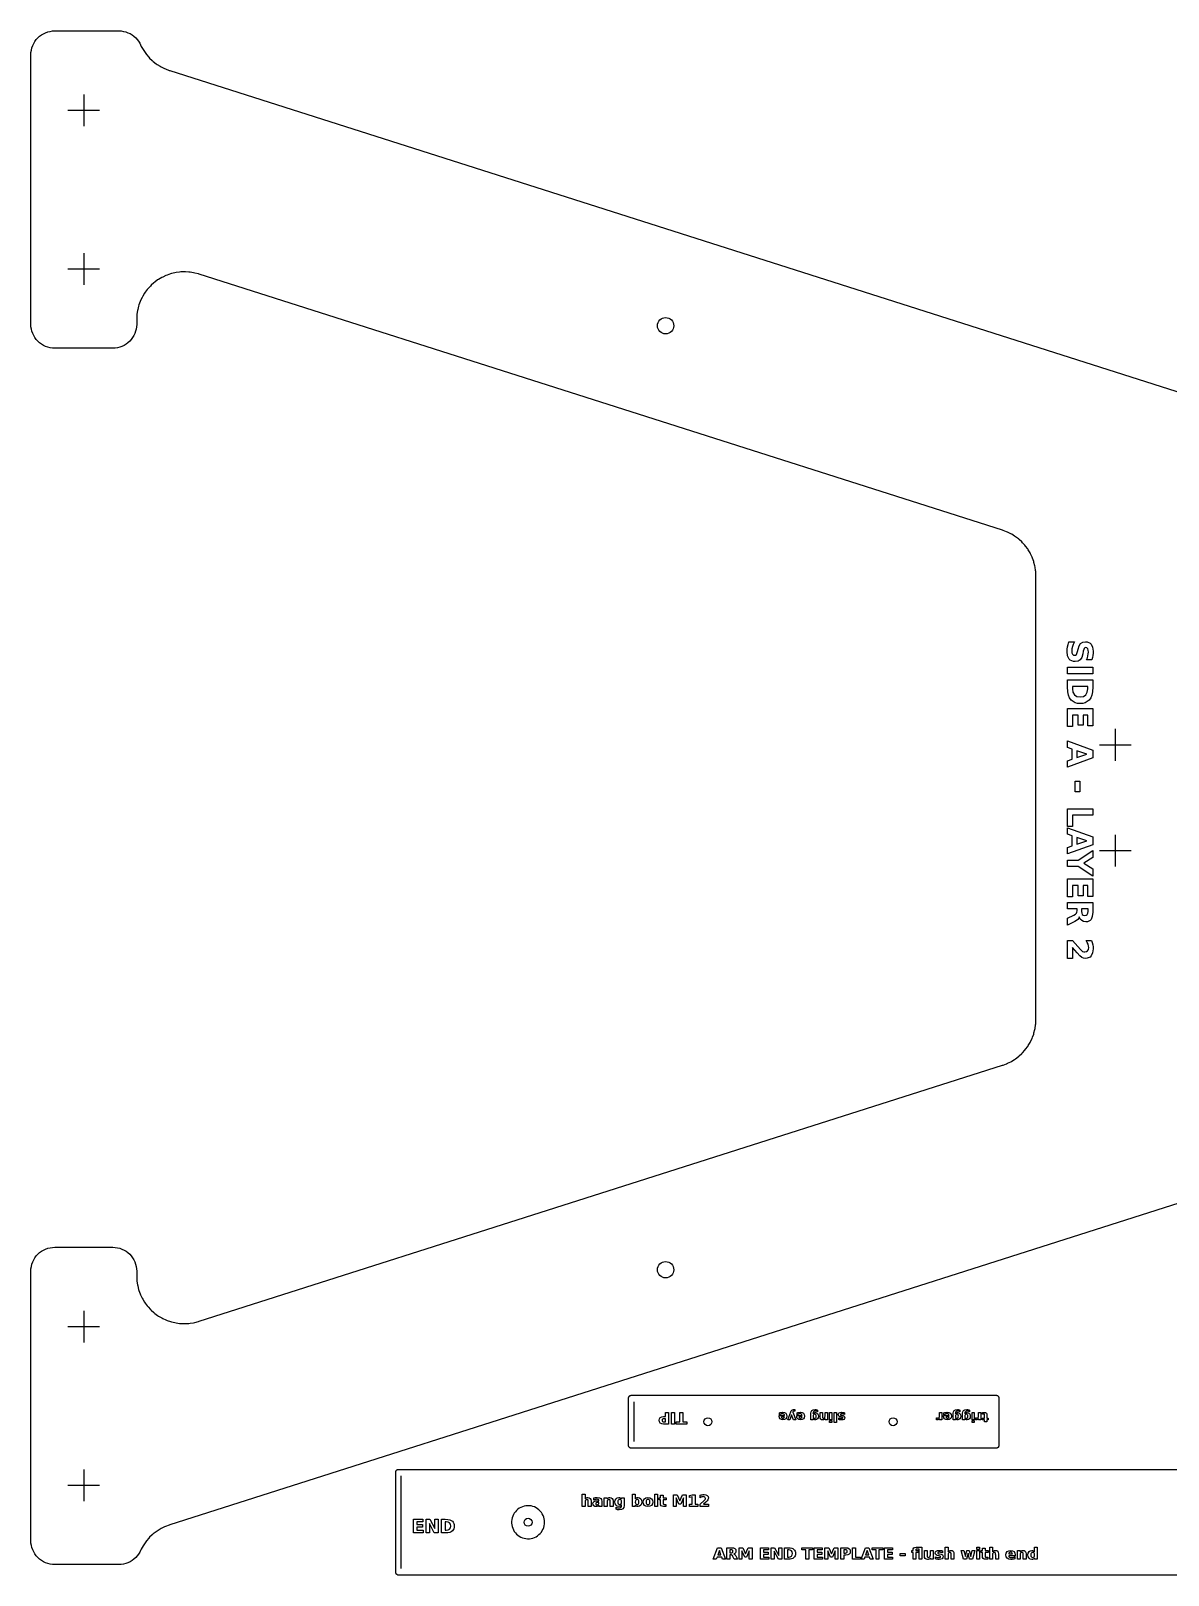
# Model space of a CAD drawing. Header units: millimetres. Extents: x 20 to 880, y 6 to 590.
# Drawn here: x 20 to 450, y 6 to 590 of the extents above; entities that cross this region are included whole.
import ezdxf

# ---------------------------------------------------------------- set-up
doc = ezdxf.new("R2010")
doc.units = ezdxf.units.MM
doc.layers.add('CUT', color=1, linetype='Continuous')
doc.layers.add('ENGRAVE', color=5, linetype='Continuous')

msp = doc.modelspace()

# ---------------------------------------------------------------- linework, layer by layer
at = {"layer": 'CUT'}
for points in [[(460, 148.52), (72.49, 25), (72.28, 24.92), (70.89, 24.4), (70.47, 24.22), (69.25, 23.61), (68.85, 23.39), (67.69, 22.66), (67.32, 22.4), (66.24, 21.56), (65.9, 21.26), (64.91, 20.31), (64.6, 19.98), (63.71, 18.94), (63.44, 18.58), (62.66, 17.45), (62.42, 17.06), (61.76, 15.86), (61.47, 15.25), (61.46, 15.25), (61.2, 14.7), (60.74, 13.95), (60.22, 13.25), (59.62, 12.6), (58.97, 12.02), (58.26, 11.5), (57.51, 11.05), (56.71, 10.68), (55.89, 10.38), (55.04, 10.17), (54.17, 10.04), (53.29, 10), (29, 10), (28.12, 10.04), (27.24, 10.17), (26.39, 10.39), (25.56, 10.69), (24.76, 11.06), (24, 11.52), (23.29, 12.04), (22.64, 12.64), (22.04, 13.29), (21.52, 14), (21.06, 14.76), (20.69, 15.56), (20.39, 16.39), (20.17, 17.24), (20.04, 18.12), (20, 19), (20, 121), (20.04, 121.88), (20.17, 122.76), (20.39, 123.61), (20.69, 124.44), (21.06, 125.24), (21.52, 126), (22.04, 126.71), (22.64, 127.36), (23.29, 127.96), (24, 128.48), (24.76, 128.94), (25.56, 129.31), (26.39, 129.61), (27.24, 129.83), (28.12, 129.96), (29, 130), (51, 130), (51.88, 129.96), (52.76, 129.83), (53.61, 129.61), (54.44, 129.31), (55.24, 128.94), (56, 128.48), (56.71, 127.96), (57.36, 127.36), (57.96, 126.71), (58.48, 126), (58.94, 125.24), (59.32, 124.44), (59.61, 123.61), (59.83, 122.76), (59.96, 121.88), (60, 121), (60, 119.23), (60.01, 119), (60.08, 117.56), (60.12, 117.12), (60.32, 115.8), (60.41, 115.36), (60.73, 114.07), (60.86, 113.64), (61.32, 112.39), (61.49, 111.98), (62.06, 110.77), (62.27, 110.38), (62.96, 109.24), (63.21, 108.87), (64.01, 107.8), (64.3, 107.46), (65.2, 106.48), (65.51, 106.16), (66.51, 105.27), (66.85, 104.99), (67.93, 104.21), (68.3, 103.96), (69.45, 103.28), (69.85, 103.08), (71.06, 102.52), (71.47, 102.35), (72.73, 101.91), (73.16, 101.79), (74.46, 101.48), (74.89, 101.39), (76.21, 101.21), (76.66, 101.17), (77.99, 101.12), (78.44, 101.13), (79.77, 101.21), (80.21, 101.26), (81.53, 101.47), (81.96, 101.57), (83.36, 101.94), (83.57, 102), (387.36, 198.83), (387.57, 198.9), (388.9, 199.4), (389.3, 199.57), (390.48, 200.15), (390.86, 200.36), (391.98, 201.04), (392.34, 201.29), (393.38, 202.08), (393.72, 202.36), (394.68, 203.25), (394.98, 203.56), (395.86, 204.54), (396.13, 204.88), (396.9, 205.94), (397.14, 206.3), (397.81, 207.43), (398.01, 207.81), (398.57, 209), (398.73, 209.4), (399.17, 210.64), (399.29, 211.06), (399.61, 212.33), (399.69, 212.76), (399.88, 214.05), (399.93, 214.49), (400, 215.91), (400, 216.12), (400, 383.88), (400, 384.09), (399.93, 385.51), (399.88, 385.95), (399.69, 387.24), (399.61, 387.67), (399.29, 388.94), (399.17, 389.36), (398.73, 390.6), (398.57, 391), (398.01, 392.19), (397.81, 392.57), (397.14, 393.7), (396.9, 394.06), (396.13, 395.12), (395.86, 395.46), (394.98, 396.44), (394.68, 396.75), (393.72, 397.64), (393.38, 397.92), (392.34, 398.71), (391.98, 398.96), (390.86, 399.64), (390.48, 399.85), (389.3, 400.43), (388.9, 400.6), (387.57, 401.1), (387.36, 401.17), (83.57, 498), (83.36, 498.06), (81.96, 498.43), (81.53, 498.53), (80.21, 498.74), (79.77, 498.79), (78.44, 498.87), (77.99, 498.88), (76.66, 498.83), (76.21, 498.79), (74.89, 498.61), (74.46, 498.52), (73.16, 498.21), (72.73, 498.09), (71.47, 497.65), (71.06, 497.48), (69.85, 496.92), (69.45, 496.72), (68.3, 496.04), (67.93, 495.79), (66.85, 495.01), (66.51, 494.73), (65.51, 493.84), (65.2, 493.52), (64.3, 492.54), (64.01, 492.2), (63.21, 491.13), (62.96, 490.76), (62.27, 489.62), (62.06, 489.23), (61.49, 488.02), (61.32, 487.61), (60.86, 486.36), (60.73, 485.93), (60.41, 484.64), (60.32, 484.2), (60.12, 482.88), (60.08, 482.44), (60.01, 481), (60, 480.77), (60, 479), (59.96, 478.12), (59.83, 477.24), (59.61, 476.39), (59.32, 475.56), (58.94, 474.76), (58.48, 474), (57.96, 473.29), (57.36, 472.64), (56.71, 472.04), (56, 471.52), (55.24, 471.06), (54.44, 470.69), (53.61, 470.39), (52.76, 470.17), (51.88, 470.04), (51, 470), (29, 470), (28.12, 470.04), (27.24, 470.17), (26.39, 470.39), (25.56, 470.69), (24.76, 471.06), (24, 471.52), (23.29, 472.04), (22.64, 472.64), (22.04, 473.29), (21.52, 474), (21.06, 474.76), (20.69, 475.56), (20.39, 476.39), (20.17, 477.24), (20.04, 478.12), (20, 479), (20, 581), (20.04, 581.88), (20.17, 582.76), (20.39, 583.61), (20.69, 584.44), (21.06, 585.24), (21.52, 586), (22.04, 586.71), (22.64, 587.36), (23.29, 587.96), (24, 588.48), (24.76, 588.94), (25.56, 589.31), (26.39, 589.61), (27.24, 589.83), (28.12, 589.96), (29, 590), (53.29, 590), (54.17, 589.96), (55.04, 589.83), (55.89, 589.62), (56.71, 589.32), (57.51, 588.95), (58.26, 588.5), (58.97, 587.98), (59.62, 587.4), (60.22, 586.75), (60.74, 586.05), (61.2, 585.3), (61.46, 584.75), (61.46, 584.75), (61.47, 584.75), (61.76, 584.14), (62.42, 582.94), (62.66, 582.55), (63.44, 581.42), (63.71, 581.06), (64.6, 580.02), (64.91, 579.69), (65.9, 578.74), (66.24, 578.44), (67.32, 577.6), (67.69, 577.34), (68.85, 576.61), (69.25, 576.39), (70.47, 575.78), (70.89, 575.6), (72.28, 575.08), (72.49, 575), (776, 350.76)], [(627, 6), (159, 6), (159, 6), (158.9, 6), (158.8, 6.02), (158.71, 6.04), (158.62, 6.08), (158.53, 6.12), (158.44, 6.17), (158.37, 6.23), (158.29, 6.29), (158.23, 6.37), (158.17, 6.44), (158.12, 6.53), (158.08, 6.62), (158.04, 6.71), (158.02, 6.8), (158, 6.9), (158, 7), (158, 45), (158, 45.1), (158.02, 45.2), (158.04, 45.29), (158.08, 45.38), (158.12, 45.47), (158.17, 45.56), (158.23, 45.63), (158.29, 45.71), (158.37, 45.77), (158.44, 45.83), (158.53, 45.88), (158.62, 45.92), (158.71, 45.96), (158.8, 45.98), (158.9, 46), (159, 46), (627, 46)]]:
    msp.add_lwpolyline(points, dxfattribs=at)
msp.add_lwpolyline([(385, 74), (385.1, 74), (385.2, 73.98), (385.29, 73.96), (385.38, 73.92), (385.47, 73.88), (385.56, 73.83), (385.63, 73.77), (385.71, 73.71), (385.77, 73.63), (385.83, 73.56), (385.88, 73.47), (385.92, 73.38), (385.96, 73.29), (385.98, 73.2), (386, 73.1), (386, 73), (386, 55), (386, 54.9), (385.98, 54.8), (385.96, 54.71), (385.92, 54.62), (385.88, 54.53), (385.83, 54.44), (385.77, 54.37), (385.71, 54.29), (385.63, 54.23), (385.56, 54.17), (385.47, 54.12), (385.38, 54.08), (385.29, 54.04), (385.2, 54.02), (385.1, 54), (385, 54), (247, 54), (246.9, 54), (246.8, 54.02), (246.71, 54.04), (246.62, 54.08), (246.53, 54.12), (246.44, 54.17), (246.37, 54.23), (246.29, 54.29), (246.23, 54.37), (246.17, 54.44), (246.12, 54.53), (246.08, 54.62), (246.04, 54.71), (246.02, 54.8), (246, 54.9), (246, 55), (246, 73), (246, 73.1), (246.02, 73.2), (246.04, 73.29), (246.08, 73.38), (246.12, 73.47), (246.17, 73.56), (246.23, 73.63), (246.29, 73.71), (246.37, 73.77), (246.44, 73.83), (246.53, 73.88), (246.62, 73.92), (246.71, 73.96), (246.8, 73.98), (246.9, 74), (247, 74), (385, 74)], close=True, dxfattribs=at)
for centre, radius in [((260, 478.5), 3.1), ((260, 121.5), 3.1), ((276, 64), 1.5), ((346, 64), 1.5), ((208, 26), 1.5)]:
    msp.add_circle(centre, radius, dxfattribs=at)
at = {"layer": 'ENGRAVE'}
for points in [[(40, 566), (40, 554)], [(34, 560), (46, 560)], [(40, 506), (40, 494)], [(34, 500), (46, 500)], [(430, 326), (430, 314)], [(424, 320), (436, 320)], [(430, 286), (430, 274)], [(424, 280), (436, 280)], [(40, 106), (40, 94)], [(34, 100), (46, 100)], [(248, 71.5), (248, 56.5)], [(40, 46), (40, 34)], [(160, 8.5), (160, 43.5)], [(34, 40), (46, 40)]]:
    msp.add_lwpolyline(points, dxfattribs=at)
for points in [[(421.18, 352.12), (419.17, 352.12), (419.48, 352.89), (419.7, 353.64), (419.83, 354.37), (419.88, 355.05), (419.82, 355.81), (419.64, 356.34), (419.33, 356.66), (418.89, 356.76), (418.55, 356.69), (418.29, 356.48), (418.1, 356.08), (417.93, 355.45), (417.72, 354.41), (417.32, 353.06), (416.75, 352.17), (415.97, 351.66), (414.91, 351.5), (414.18, 351.56), (413.01, 352.02), (412.58, 352.43), (412.01, 353.6), (411.82, 355.27), (411.86, 356.17), (411.99, 357.08), (412.2, 357.99), (412.5, 358.89), (414.56, 358.89), (414.14, 358), (413.83, 357.14), (413.65, 356.31), (413.59, 355.5), (413.65, 354.8), (413.85, 354.28), (414.18, 353.96), (414.62, 353.85), (415.01, 353.93), (415.3, 354.14), (415.53, 354.57), (415.73, 355.29), (415.94, 356.24), (416.34, 357.47), (416.91, 358.32), (417.7, 358.81), (418.71, 358.98), (419.38, 358.92), (420.47, 358.46), (420.89, 358.06), (421.46, 356.95), (421.65, 355.43), (421.62, 354.64), (421.53, 353.83), (421.38, 352.99), (421.18, 352.12)], [(421.48, 349.35), (421.48, 346.91), (412, 346.91), (412, 349.35), (421.48, 349.35)], [(421.48, 344.52), (421.48, 341.94), (421.4, 340.06), (421.17, 338.72), (420.76, 337.74), (420.13, 336.91), (419.43, 336.33), (418.64, 335.92), (417.75, 335.68), (416.75, 335.6), (415.73, 335.68), (414.83, 335.92), (414.04, 336.33), (413.35, 336.91), (412.72, 337.75), (412.31, 338.74), (412.08, 340.07), (412, 341.94), (412, 344.52), (421.48, 344.52)], [(419.63, 342.07), (413.85, 342.07), (413.85, 341.2), (414.03, 339.88), (414.59, 338.91), (415.5, 338.32), (416.75, 338.12), (417.99, 338.31), (418.89, 338.91), (419.45, 339.87), (419.63, 341.2), (419.63, 342.07)], [(421.48, 333.72), (421.48, 327.13), (419.63, 327.13), (419.63, 331.28), (417.87, 331.28), (417.87, 327.38), (416.02, 327.38), (416.02, 331.28), (413.85, 331.28), (413.85, 326.99), (412, 326.99), (412, 333.72), (421.48, 333.72)], [(413.73, 314.57), (413.73, 318.39), (412, 318.99), (412, 321.45), (421.48, 317.94), (421.48, 315.02), (412, 311.51), (412, 313.97), (413.73, 314.57)], [(415.49, 317.78), (415.49, 315.18), (419.26, 316.48), (415.49, 317.78)], [(416.67, 306.22), (416.67, 302.24), (414.82, 302.24), (414.82, 306.22), (416.67, 306.22)], [(421.48, 295.81), (421.48, 293.37), (413.85, 293.37), (413.85, 289.08), (412, 289.08), (412, 295.81), (421.48, 295.81)], [(413.73, 281.78), (413.73, 285.6), (412, 286.2), (412, 288.66), (421.48, 285.15), (421.48, 282.23), (412, 278.72), (412, 281.18), (413.73, 281.78)], [(415.49, 284.99), (415.49, 282.39), (419.26, 283.69), (415.49, 284.99)], [(421.48, 280.03), (421.48, 277.36), (418.1, 275.2), (421.48, 273.04), (421.48, 270.36), (415.99, 273.97), (412, 273.97), (412, 276.42), (415.99, 276.42), (421.48, 280.03)], [(421.48, 269.3), (421.48, 262.7), (419.63, 262.7), (419.63, 266.85), (417.87, 266.85), (417.87, 262.95), (416.02, 262.95), (416.02, 266.85), (413.85, 266.85), (413.85, 262.56), (412, 262.56), (412, 269.3), (421.48, 269.3)], [(415.59, 257.97), (412, 257.97), (412, 260.42), (421.48, 260.42), (421.48, 256.68), (421.32, 255.06), (420.85, 253.94), (420.49, 253.56), (419.5, 253.12), (418.86, 253.07), (418.01, 253.18), (417.32, 253.52), (416.8, 254.09), (416.43, 254.89), (416.24, 254.41), (415.91, 253.99), (415.41, 253.59), (414.69, 253.19), (412, 251.86), (412, 254.46), (414.35, 255.62), (414.95, 255.97), (415.33, 256.33), (415.52, 256.74), (415.59, 257.28), (415.59, 257.97)], [(417.28, 256.94), (417.35, 256.29), (417.56, 255.84), (417.94, 255.59), (418.5, 255.51), (419.06, 255.59), (419.43, 255.84), (419.64, 256.29), (419.71, 256.94), (419.71, 257.97), (417.28, 257.97), (417.28, 256.94)], [(413.8, 243.33), (413.8, 239.16), (412, 239.16), (412, 246.05), (413.8, 246.05), (416.85, 242.59), (417.27, 242.18), (417.67, 241.9), (418.08, 241.74), (418.5, 241.68), (419.1, 241.79), (419.57, 242.13), (419.88, 242.65), (419.98, 243.32), (419.92, 243.92), (419.74, 244.57), (419.43, 245.27), (419.01, 246.02), (421.09, 246.02), (421.33, 245.2), (421.5, 244.39), (421.61, 243.59), (421.65, 242.81), (421.46, 241.3), (420.9, 240.16), (420.49, 239.75), (419.44, 239.28), (418.81, 239.22), (418.06, 239.32), (417.37, 239.62), (416.58, 240.24), (415.57, 241.3), (413.8, 243.33)], [(261.12, 63.13), (259.25, 63.13), (258.51, 63.22), (257.97, 63.5), (257.64, 63.95), (257.52, 64.55), (257.64, 65.16), (257.97, 65.61), (258.51, 65.89), (259.25, 65.98), (260, 65.98), (260, 67.5), (261.12, 67.5), (261.12, 63.13)], [(260, 63.94), (260, 65.16), (259.37, 65.16), (259.08, 65.12), (258.87, 65.01), (258.73, 64.81), (258.69, 64.55), (258.73, 64.29), (258.87, 64.1), (259.08, 63.98), (259.37, 63.94), (260, 63.94)], [(263.36, 63.13), (262.23, 63.13), (262.23, 67.5), (263.36, 67.5), (263.36, 63.13)], [(267.97, 63.13), (263.94, 63.13), (263.94, 63.98), (265.39, 63.98), (265.39, 67.5), (266.52, 67.5), (266.52, 63.98), (267.97, 63.98), (267.97, 63.13)], [(302.92, 66.13), (302.92, 66.37), (304.96, 66.37), (304.89, 66.64), (304.74, 66.84), (304.51, 66.95), (304.21, 66.99), (303.93, 66.97), (303.64, 66.91), (303.35, 66.8), (303.05, 66.66), (303.05, 67.33), (303.36, 67.44), (303.67, 67.51), (303.98, 67.56), (304.29, 67.57), (304.95, 67.48), (305.44, 67.19), (305.75, 66.74), (305.85, 66.14), (305.75, 65.54), (305.45, 65.08), (304.97, 64.8), (304.34, 64.7), (303.76, 64.8), (303.3, 65.09), (303.01, 65.54), (302.92, 66.13)], [(303.82, 65.84), (303.85, 65.61), (303.96, 65.43), (304.13, 65.32), (304.34, 65.28), (304.57, 65.32), (304.75, 65.42), (304.88, 65.6), (304.95, 65.84), (303.82, 65.84)], [(309.26, 64.77), (308.39, 64.77), (307.66, 66.62), (307.03, 64.77), (306.16, 64.77), (307.31, 67.76), (307.49, 68.15), (307.71, 68.4), (307.98, 68.53), (308.32, 68.58), (308.82, 68.58), (308.82, 68.01), (308.55, 68.01), (308.36, 67.99), (308.23, 67.93), (308.14, 67.84), (308.07, 67.68), (308.05, 67.6), (309.26, 64.77)], [(309.57, 66.13), (309.57, 66.37), (311.61, 66.37), (311.54, 66.64), (311.39, 66.84), (311.16, 66.95), (310.86, 66.99), (310.58, 66.97), (310.29, 66.91), (310, 66.8), (309.7, 66.66), (309.7, 67.33), (310.01, 67.44), (310.32, 67.51), (310.63, 67.56), (310.94, 67.57), (311.6, 67.48), (312.09, 67.19), (312.4, 66.74), (312.5, 66.14), (312.4, 65.54), (312.1, 65.08), (311.62, 64.8), (310.99, 64.7), (310.41, 64.8), (309.95, 65.09), (309.66, 65.54), (309.57, 66.13)], [(310.47, 65.84), (310.5, 65.61), (310.61, 65.43), (310.78, 65.32), (310.99, 65.28), (311.22, 65.32), (311.4, 65.42), (311.53, 65.6), (311.6, 65.84), (310.47, 65.84)], [(315.76, 67.04), (315.95, 67.24), (316.15, 67.39), (316.39, 67.47), (316.66, 67.5), (317.11, 67.4), (317.49, 67.11), (317.73, 66.66), (317.81, 66.1), (317.73, 65.54), (317.49, 65.1), (317.11, 64.8), (316.66, 64.7), (316.39, 64.73), (316.15, 64.82), (315.95, 64.96), (315.76, 65.17), (315.76, 64.77), (314.88, 64.77), (314.88, 67.22), (314.98, 67.81), (315.29, 68.23), (315.8, 68.49), (316.5, 68.58), (316.75, 68.57), (317, 68.54), (317.24, 68.49), (317.48, 68.42), (317.48, 67.74), (317.25, 67.85), (317.03, 67.94), (316.81, 67.98), (316.59, 68), (316.21, 67.95), (315.96, 67.81), (315.81, 67.57), (315.76, 67.22), (315.76, 67.04)], [(316.33, 65.33), (316.57, 65.38), (316.76, 65.54), (316.87, 65.78), (316.91, 66.1), (316.87, 66.43), (316.76, 66.67), (316.58, 66.82), (316.33, 66.86), (316.09, 66.81), (315.91, 66.66), (315.79, 66.42), (315.76, 66.1), (315.79, 65.78), (315.91, 65.54), (316.09, 65.38), (316.33, 65.33)], [(318.43, 65.84), (318.43, 67.5), (319.31, 67.5), (319.31, 67.23), (319.31, 66.23), (319.31, 65.93), (319.32, 65.74), (319.34, 65.62), (319.38, 65.54), (319.44, 65.46), (319.52, 65.41), (319.61, 65.37), (319.72, 65.36), (319.96, 65.41), (320.15, 65.57), (320.26, 65.82), (320.3, 66.15), (320.3, 67.5), (321.18, 67.5), (321.18, 64.77), (320.3, 64.77), (320.3, 65.17), (320.1, 64.96), (319.88, 64.81), (319.65, 64.73), (319.39, 64.7), (318.98, 64.77), (318.67, 64.99), (318.49, 65.35), (318.43, 65.84)], [(322.89, 64.77), (322.02, 64.77), (322.02, 67.5), (322.89, 67.5), (322.89, 64.77)], [(322.89, 63.7), (322.02, 63.7), (322.02, 64.41), (322.89, 64.41), (322.89, 63.7)], [(324.6, 63.7), (323.73, 63.7), (323.73, 67.5), (324.6, 67.5), (324.6, 63.7)], [(325.44, 64.85), (325.44, 65.51), (325.72, 65.41), (325.99, 65.34), (326.24, 65.3), (326.48, 65.28), (326.7, 65.3), (326.85, 65.34), (326.94, 65.42), (326.97, 65.53), (326.95, 65.63), (326.88, 65.7), (326.75, 65.74), (326.55, 65.78), (326.4, 65.8), (325.83, 65.91), (325.49, 66.08), (325.32, 66.33), (325.26, 66.69), (325.34, 67.08), (325.58, 67.35), (325.98, 67.52), (326.54, 67.57), (326.82, 67.56), (327.11, 67.53), (327.4, 67.47), (327.7, 67.4), (327.7, 66.74), (327.44, 66.85), (327.16, 66.93), (326.89, 66.97), (326.61, 66.99), (326.38, 66.97), (326.22, 66.92), (326.12, 66.83), (326.09, 66.71), (326.11, 66.61), (326.18, 66.53), (326.31, 66.48), (326.54, 66.45), (326.69, 66.43), (327.19, 66.32), (327.51, 66.15), (327.68, 65.91), (327.74, 65.55), (327.67, 65.18), (327.44, 64.91), (327.07, 64.75), (326.53, 64.7), (326.28, 64.71), (326.02, 64.74), (325.74, 64.78), (325.44, 64.85)], [(362.43, 65.51), (362.54, 65.46), (362.66, 65.43), (362.77, 65.41), (362.89, 65.41), (363.18, 65.46), (363.41, 65.62), (363.54, 65.88), (363.59, 66.24), (363.59, 67.5), (364.46, 67.5), (364.46, 64.77), (363.59, 64.77), (363.59, 65.21), (363.41, 64.98), (363.2, 64.82), (362.96, 64.73), (362.68, 64.7), (362.63, 64.7), (362.58, 64.7), (362.52, 64.71), (362.43, 64.72), (362.43, 65.51)], [(365.12, 66.13), (365.12, 66.37), (367.17, 66.37), (367.1, 66.64), (366.94, 66.84), (366.72, 66.95), (366.41, 66.99), (366.13, 66.97), (365.85, 66.91), (365.55, 66.8), (365.25, 66.66), (365.25, 67.33), (365.56, 67.44), (365.87, 67.51), (366.18, 67.56), (366.49, 67.57), (367.15, 67.48), (367.65, 67.19), (367.96, 66.74), (368.06, 66.14), (367.96, 65.54), (367.65, 65.08), (367.17, 64.8), (366.54, 64.7), (365.96, 64.8), (365.51, 65.09), (365.22, 65.54), (365.12, 66.13)], [(366.02, 65.84), (366.06, 65.61), (366.17, 65.43), (366.33, 65.32), (366.55, 65.28), (366.78, 65.32), (366.96, 65.42), (367.09, 65.6), (367.16, 65.84), (366.02, 65.84)], [(369.57, 67.04), (369.76, 67.24), (369.97, 67.39), (370.2, 67.47), (370.47, 67.5), (370.93, 67.4), (371.3, 67.11), (371.54, 66.66), (371.63, 66.1), (371.54, 65.54), (371.3, 65.1), (370.93, 64.8), (370.47, 64.7), (370.2, 64.73), (369.97, 64.82), (369.76, 64.96), (369.57, 65.17), (369.57, 64.77), (368.69, 64.77), (368.69, 67.22), (368.8, 67.81), (369.11, 68.23), (369.62, 68.49), (370.32, 68.58), (370.57, 68.57), (370.81, 68.54), (371.05, 68.49), (371.29, 68.42), (371.29, 67.74), (371.07, 67.85), (370.84, 67.94), (370.62, 67.98), (370.4, 68), (370.03, 67.95), (369.77, 67.81), (369.62, 67.57), (369.57, 67.22), (369.57, 67.04)], [(370.15, 65.33), (370.39, 65.38), (370.57, 65.54), (370.68, 65.78), (370.72, 66.1), (370.68, 66.43), (370.57, 66.67), (370.39, 66.82), (370.15, 66.86), (369.9, 66.81), (369.72, 66.66), (369.61, 66.42), (369.57, 66.1), (369.61, 65.78), (369.72, 65.54), (369.9, 65.38), (370.15, 65.33)], [(373.15, 67.04), (373.34, 67.24), (373.55, 67.39), (373.78, 67.47), (374.05, 67.5), (374.51, 67.4), (374.88, 67.11), (375.12, 66.66), (375.21, 66.1), (375.12, 65.54), (374.88, 65.1), (374.51, 64.8), (374.05, 64.7), (373.78, 64.73), (373.55, 64.82), (373.34, 64.96), (373.15, 65.17), (373.15, 64.77), (372.27, 64.77), (372.27, 67.22), (372.38, 67.81), (372.69, 68.23), (373.2, 68.49), (373.89, 68.58), (374.15, 68.57), (374.39, 68.54), (374.63, 68.49), (374.87, 68.42), (374.87, 67.74), (374.64, 67.85), (374.42, 67.94), (374.2, 67.98), (373.98, 68), (373.61, 67.95), (373.35, 67.81), (373.2, 67.57), (373.15, 67.22), (373.15, 67.04)], [(373.73, 65.33), (373.97, 65.38), (374.15, 65.54), (374.26, 65.78), (374.3, 66.1), (374.26, 66.43), (374.15, 66.67), (373.97, 66.82), (373.73, 66.86), (373.48, 66.81), (373.3, 66.66), (373.19, 66.42), (373.15, 66.1), (373.19, 65.78), (373.3, 65.54), (373.48, 65.38), (373.73, 65.33)], [(376.72, 64.77), (375.85, 64.77), (375.85, 67.5), (376.72, 67.5), (376.72, 64.77)], [(376.72, 63.7), (375.85, 63.7), (375.85, 64.41), (376.72, 64.41), (376.72, 63.7)], [(377.16, 65.51), (377.27, 65.46), (377.39, 65.43), (377.5, 65.41), (377.62, 65.41), (377.91, 65.46), (378.13, 65.62), (378.27, 65.88), (378.32, 66.24), (378.32, 67.5), (379.19, 67.5), (379.19, 64.77), (378.32, 64.77), (378.32, 65.21), (378.14, 64.98), (377.93, 64.82), (377.69, 64.73), (377.41, 64.7), (377.36, 64.7), (377.31, 64.7), (377.25, 64.71), (377.16, 64.72), (377.16, 65.51)], [(380.63, 63.99), (380.63, 64.77), (379.72, 64.77), (379.72, 65.39), (380.63, 65.39), (380.63, 66.55), (380.61, 66.71), (380.55, 66.81), (380.44, 66.86), (380.25, 66.87), (379.8, 66.87), (379.8, 67.5), (380.55, 67.5), (380.99, 67.45), (381.28, 67.28), (381.45, 66.99), (381.5, 66.55), (381.5, 65.39), (381.93, 65.39), (381.93, 64.77), (381.5, 64.77), (381.5, 63.99), (380.63, 63.99)], [(231.8, 34), (231.8, 32), (230.75, 32), (230.75, 32.33), (230.75, 33.52), (230.74, 33.89), (230.73, 34.12), (230.7, 34.25), (230.66, 34.35), (230.59, 34.44), (230.5, 34.51), (230.38, 34.56), (230.26, 34.57), (229.96, 34.51), (229.74, 34.32), (229.6, 34.01), (229.55, 33.61), (229.55, 32), (228.5, 32), (228.5, 36.56), (229.55, 36.56), (229.55, 34.8), (229.8, 35.05), (230.06, 35.22), (230.34, 35.33), (230.65, 35.36), (231.15, 35.27), (231.51, 35.01), (231.73, 34.58), (231.8, 34)], [(235.85, 33.87), (235.85, 32), (234.79, 32), (234.79, 32.49), (234.57, 32.23), (234.32, 32.05), (234.02, 31.95), (233.67, 31.91), (233.21, 31.99), (232.85, 32.21), (232.61, 32.55), (232.53, 32.98), (232.63, 33.48), (232.93, 33.83), (233.44, 34.03), (234.17, 34.1), (234.79, 34.1), (234.79, 34.18), (234.74, 34.4), (234.59, 34.55), (234.34, 34.63), (233.98, 34.66), (233.66, 34.65), (233.36, 34.6), (233.08, 34.51), (232.82, 34.39), (232.82, 35.19), (233.15, 35.27), (233.49, 35.32), (233.83, 35.35), (234.17, 35.36), (234.94, 35.27), (235.45, 35.01), (235.75, 34.55), (235.85, 33.87)], [(240.12, 34), (240.12, 32), (239.07, 32), (239.07, 32.33), (239.07, 33.53), (239.06, 33.89), (239.05, 34.12), (239.02, 34.25), (238.98, 34.35), (238.91, 34.44), (238.82, 34.51), (238.7, 34.56), (238.58, 34.57), (238.28, 34.51), (238.06, 34.32), (237.92, 34.01), (237.87, 33.61), (237.87, 32), (236.82, 32), (236.82, 35.28), (237.87, 35.28), (237.87, 34.8), (238.12, 35.05), (238.38, 35.22), (238.66, 35.33), (238.97, 35.36), (239.47, 35.27), (239.83, 35.01), (240.05, 34.58), (240.12, 34)], [(243.33, 32.56), (243.1, 32.31), (242.85, 32.13), (242.57, 32.03), (242.25, 32), (241.7, 32.12), (241.25, 32.47), (240.96, 33.01), (240.86, 33.68), (240.96, 34.35), (241.25, 34.88), (241.7, 35.24), (242.25, 35.35), (242.57, 35.32), (242.85, 35.22), (243.1, 35.05), (243.33, 34.79), (243.33, 35.28), (244.38, 35.28), (244.38, 32.33), (244.26, 31.63), (243.88, 31.12), (243.27, 30.81), (242.43, 30.71), (242.13, 30.72), (241.84, 30.75), (241.55, 30.81), (241.26, 30.9), (241.26, 31.71), (241.53, 31.57), (241.8, 31.48), (242.07, 31.42), (242.33, 31.4), (242.78, 31.46), (243.09, 31.62), (243.27, 31.91), (243.33, 32.33), (243.33, 32.56)], [(248.53, 34.8), (248.76, 35.05), (249.01, 35.22), (249.29, 35.33), (249.62, 35.36), (250.17, 35.24), (250.61, 34.88), (250.9, 34.33), (251, 33.64), (250.9, 32.95), (250.61, 32.4), (250.17, 32.04), (249.62, 31.91), (249.29, 31.95), (249.01, 32.05), (248.76, 32.23), (248.53, 32.47), (248.53, 32), (247.48, 32), (247.48, 36.56), (248.53, 36.56), (248.53, 34.8)], [(253.33, 35.36), (254.09, 35.25), (254.66, 34.9), (255.01, 34.36), (255.13, 33.64), (255.01, 32.92), (254.66, 32.37), (254.09, 32.03), (253.33, 31.91), (252.58, 32.03), (252.01, 32.37), (251.65, 32.92), (251.53, 33.64), (251.65, 34.36), (252.01, 34.9), (252.58, 35.25), (253.33, 35.36)], [(255.9, 36.56), (256.94, 36.56), (256.94, 32), (255.9, 32), (255.9, 36.56)], [(259.1, 36.21), (259.1, 35.28), (260.18, 35.28), (260.18, 34.53), (259.1, 34.53), (259.1, 33.14), (259.12, 32.95), (259.19, 32.83), (259.32, 32.77), (259.55, 32.75), (260.09, 32.75), (260.09, 32), (259.19, 32), (258.66, 32.06), (258.31, 32.26), (258.11, 32.61), (258.05, 33.14), (258.05, 34.53), (257.53, 34.53), (257.53, 35.28), (258.05, 35.28), (258.05, 36.21), (259.1, 36.21)], [(262.96, 36.37), (264.39, 36.37), (265.39, 34.03), (266.39, 36.37), (267.82, 36.37), (267.82, 32), (266.76, 32), (266.76, 35.2), (265.75, 32.84), (265.03, 32.84), (264.03, 35.2), (264.03, 32), (262.96, 32), (262.96, 36.37)], [(269.08, 32.78), (270.08, 32.78), (270.08, 35.61), (269.05, 35.4), (269.05, 36.16), (270.07, 36.37), (271.14, 36.37), (271.14, 32.78), (272.14, 32.78), (272.14, 32), (269.08, 32), (269.08, 32.78)], [(274.28, 32.83), (276.2, 32.83), (276.2, 32), (273.03, 32), (273.03, 32.83), (274.62, 34.24), (274.81, 34.43), (274.94, 34.62), (275.02, 34.8), (275.04, 35), (274.99, 35.28), (274.83, 35.49), (274.59, 35.64), (274.29, 35.68), (274.01, 35.65), (273.71, 35.57), (273.38, 35.43), (273.04, 35.23), (273.04, 36.2), (273.42, 36.31), (273.79, 36.39), (274.16, 36.44), (274.52, 36.45), (275.22, 36.37), (275.74, 36.11), (276.07, 35.69), (276.18, 35.14), (276.13, 34.8), (275.99, 34.48), (275.7, 34.12), (275.21, 33.65), (274.28, 32.83)], [(214.25, 26), (214.21, 26.66), (214.11, 27.32), (213.93, 27.96), (213.69, 28.58), (213.38, 29.17), (213.02, 29.73), (212.59, 30.24), (212.12, 30.7), (211.59, 31.11), (211.03, 31.47), (210.43, 31.76), (209.8, 31.98), (209.16, 32.14), (208.5, 32.23), (207.83, 32.25), (207.17, 32.19), (206.52, 32.07), (205.88, 31.88), (205.27, 31.62), (204.68, 31.3), (204.14, 30.92), (203.64, 30.48), (203.19, 29.99), (202.79, 29.46), (202.45, 28.88), (202.18, 28.28), (201.97, 27.64), (201.83, 26.99), (201.76, 26.33), (201.76, 25.67), (201.83, 25.01), (201.97, 24.36), (202.18, 23.72), (202.45, 23.12), (202.79, 22.54), (203.19, 22.01), (203.64, 21.52), (204.14, 21.08), (204.68, 20.7), (205.27, 20.38), (205.88, 20.12), (206.52, 19.93), (207.17, 19.81), (207.83, 19.75), (208.5, 19.77), (209.16, 19.86), (209.8, 20.02), (210.43, 20.24), (211.03, 20.53), (211.59, 20.89), (212.12, 21.3), (212.59, 21.76), (213.02, 22.27), (213.38, 22.83), (213.69, 23.42), (213.93, 24.04), (214.11, 24.68), (214.21, 25.34), (214.25, 26)], [(234.25, 33.48), (233.96, 33.45), (233.75, 33.37), (233.63, 33.23), (233.59, 33.04), (233.62, 32.86), (233.72, 32.72), (233.88, 32.64), (234.09, 32.61), (234.36, 32.67), (234.59, 32.82), (234.74, 33.06), (234.79, 33.36), (234.79, 33.48), (234.25, 33.48)], [(242.64, 34.6), (242.35, 34.54), (242.13, 34.36), (241.99, 34.07), (241.95, 33.68), (241.99, 33.28), (242.12, 32.99), (242.34, 32.82), (242.64, 32.76), (242.93, 32.82), (243.15, 33), (243.28, 33.29), (243.33, 33.68), (243.28, 34.07), (243.15, 34.36), (242.93, 34.54), (242.64, 34.6)], [(249.22, 32.68), (249.52, 32.74), (249.74, 32.92), (249.87, 33.22), (249.92, 33.64), (249.87, 34.05), (249.74, 34.35), (249.52, 34.54), (249.22, 34.6), (248.93, 34.54), (248.71, 34.35), (248.57, 34.05), (248.53, 33.64), (248.57, 33.23), (248.71, 32.92), (248.93, 32.74), (249.22, 32.68)], [(253.33, 34.61), (253.03, 34.55), (252.8, 34.36), (252.67, 34.05), (252.62, 33.64), (252.67, 33.22), (252.8, 32.91), (253.03, 32.73), (253.33, 32.66), (253.64, 32.73), (253.86, 32.91), (254, 33.22), (254.04, 33.64), (254, 34.05), (253.86, 34.36), (253.64, 34.55), (253.33, 34.61)], [(164.64, 27.1), (168.19, 27.1), (168.19, 26.11), (165.96, 26.11), (165.96, 25.16), (168.06, 25.16), (168.06, 24.16), (165.96, 24.16), (165.96, 22.99), (168.27, 22.99), (168.27, 22), (164.64, 22), (164.64, 27.1)], [(169.43, 27.1), (170.89, 27.1), (172.75, 23.6), (172.75, 27.1), (174, 27.1), (174, 22), (172.53, 22), (170.67, 25.5), (170.67, 22), (169.43, 22), (169.43, 27.1)], [(175.28, 27.1), (176.67, 27.1), (177.68, 27.06), (178.4, 26.94), (178.93, 26.71), (179.38, 26.38), (179.69, 26), (179.91, 25.58), (180.04, 25.1), (180.08, 24.56), (180.04, 24.01), (179.91, 23.53), (179.69, 23.1), (179.38, 22.73), (178.93, 22.39), (178.39, 22.17), (177.67, 22.04), (176.67, 22), (175.28, 22), (175.28, 27.1)], [(176.6, 26.11), (176.6, 22.99), (177.07, 22.99), (177.78, 23.09), (178.3, 23.39), (178.62, 23.89), (178.73, 24.56), (178.62, 25.22), (178.3, 25.71), (177.78, 26.01), (177.07, 26.11), (176.6, 26.11)], [(281.21, 12.8), (279.44, 12.8), (279.16, 12), (278.03, 12), (279.65, 16.37), (280.99, 16.37), (282.61, 12), (281.48, 12), (281.21, 12.8)], [(279.72, 13.61), (280.92, 13.61), (280.32, 15.35), (279.72, 13.61)], [(284.32, 13.66), (284.32, 12), (283.19, 12), (283.19, 16.37), (284.92, 16.37), (285.67, 16.3), (286.18, 16.08), (286.49, 15.71), (286.59, 15.17), (286.53, 14.77), (286.38, 14.46), (286.11, 14.21), (285.75, 14.04), (285.97, 13.96), (286.16, 13.81), (286.34, 13.57), (286.53, 13.24), (287.14, 12), (285.94, 12), (285.41, 13.09), (285.25, 13.36), (285.08, 13.53), (284.89, 13.63), (284.64, 13.66), (284.32, 13.66)], [(284.8, 14.43), (285.1, 14.47), (285.31, 14.57), (285.42, 14.74), (285.46, 15), (285.42, 15.26), (285.31, 15.43), (285.1, 15.52), (284.8, 15.56), (284.32, 15.56), (284.32, 14.43), (284.8, 14.43)], [(287.81, 16.37), (289.25, 16.37), (290.25, 14.03), (291.25, 16.37), (292.68, 16.37), (292.68, 12), (291.61, 12), (291.61, 15.2), (290.61, 12.84), (289.89, 12.84), (288.88, 15.2), (288.88, 12), (287.81, 12), (287.81, 16.37)], [(295.87, 16.37), (298.92, 16.37), (298.92, 15.52), (297, 15.52), (297, 14.71), (298.8, 14.71), (298.8, 13.85), (297, 13.85), (297, 12.85), (298.98, 12.85), (298.98, 12), (295.87, 12), (295.87, 16.37)], [(299.97, 16.37), (301.23, 16.37), (302.82, 13.37), (302.82, 16.37), (303.89, 16.37), (303.89, 12), (302.63, 12), (301.04, 15), (301.04, 12), (299.97, 12), (299.97, 16.37)], [(304.99, 16.37), (306.18, 16.37), (307.05, 16.34), (307.67, 16.23), (308.12, 16.04), (308.5, 15.75), (308.77, 15.43), (308.96, 15.07), (309.07, 14.65), (309.11, 14.19), (309.07, 13.72), (308.96, 13.31), (308.77, 12.94), (308.5, 12.62), (308.12, 12.33), (307.66, 12.14), (307.04, 12.04), (306.18, 12), (304.99, 12), (304.99, 16.37)], [(306.12, 15.52), (306.12, 12.85), (306.53, 12.85), (307.14, 12.94), (307.58, 13.2), (307.86, 13.62), (307.95, 14.19), (307.86, 14.76), (307.58, 15.18), (307.14, 15.44), (306.53, 15.52), (306.12, 15.52)], [(311.54, 16.37), (315.57, 16.37), (315.57, 15.52), (314.12, 15.52), (314.12, 12), (313, 12), (313, 15.52), (311.54, 15.52), (311.54, 16.37)], [(316.16, 16.37), (319.2, 16.37), (319.2, 15.52), (317.28, 15.52), (317.28, 14.71), (319.09, 14.71), (319.09, 13.85), (317.28, 13.85), (317.28, 12.85), (319.26, 12.85), (319.26, 12), (316.16, 12), (316.16, 16.37)], [(320.26, 16.37), (321.69, 16.37), (322.69, 14.03), (323.69, 16.37), (325.12, 16.37), (325.12, 12), (324.06, 12), (324.06, 15.2), (323.05, 12.84), (322.33, 12.84), (321.32, 15.2), (321.32, 12), (320.26, 12), (320.26, 16.37)], [(326.23, 16.37), (328.1, 16.37), (328.84, 16.28), (329.38, 16), (329.72, 15.55), (329.83, 14.95), (329.72, 14.34), (329.38, 13.89), (328.84, 13.61), (328.1, 13.52), (327.35, 13.52), (327.35, 12), (326.23, 12), (326.23, 16.37)], [(327.35, 15.56), (327.35, 14.34), (327.98, 14.34), (328.27, 14.38), (328.49, 14.49), (328.62, 14.69), (328.66, 14.95), (328.62, 15.21), (328.49, 15.4), (328.27, 15.52), (327.98, 15.56), (327.35, 15.56)], [(330.62, 16.37), (331.75, 16.37), (331.75, 12.85), (333.73, 12.85), (333.73, 12), (330.62, 12), (330.62, 16.37)], [(337.1, 12.8), (335.34, 12.8), (335.06, 12), (333.93, 12), (335.55, 16.37), (336.89, 16.37), (338.51, 12), (337.38, 12), (337.1, 12.8)], [(335.62, 13.61), (336.82, 13.61), (336.22, 15.35), (335.62, 13.61)], [(338.1, 16.37), (342.13, 16.37), (342.13, 15.52), (340.68, 15.52), (340.68, 12), (339.56, 12), (339.56, 15.52), (338.1, 15.52), (338.1, 16.37)], [(342.72, 16.37), (345.76, 16.37), (345.76, 15.52), (343.85, 15.52), (343.85, 14.71), (345.65, 14.71), (345.65, 13.85), (343.85, 13.85), (343.85, 12.85), (345.83, 12.85), (345.83, 12), (342.72, 12), (342.72, 16.37)], [(348.68, 14.15), (350.52, 14.15), (350.52, 13.3), (348.68, 13.3), (348.68, 14.15)], [(354.79, 16.56), (356.88, 16.56), (356.88, 12), (355.82, 12), (355.82, 15.87), (355.02, 15.87), (354.83, 15.85), (354.71, 15.79), (354.64, 15.68), (354.62, 15.51), (354.62, 15.28), (355.44, 15.28), (355.44, 14.53), (354.62, 14.53), (354.62, 12), (353.57, 12), (353.57, 14.53), (353.05, 14.53), (353.05, 15.28), (353.57, 15.28), (353.57, 15.51), (353.64, 15.98), (353.87, 16.3), (354.25, 16.49), (354.79, 16.56)], [(357.85, 13.28), (357.85, 15.28), (358.9, 15.28), (358.9, 14.95), (358.9, 14.65), (358.9, 14.28), (358.9, 13.95), (358.9, 13.75), (358.9, 13.41), (358.92, 13.18), (358.95, 13.03), (358.99, 12.92), (359.06, 12.83), (359.16, 12.76), (359.27, 12.72), (359.4, 12.71), (359.69, 12.77), (359.91, 12.96), (360.05, 13.26), (360.1, 13.66), (360.1, 15.28), (361.15, 15.28), (361.15, 12), (360.1, 12), (360.1, 12.47), (359.86, 12.22), (359.6, 12.05), (359.32, 11.95), (359.01, 11.91), (358.51, 12), (358.15, 12.26), (357.92, 12.69), (357.85, 13.28)], [(364.72, 15.18), (364.72, 14.38), (364.39, 14.51), (364.07, 14.59), (363.76, 14.65), (363.48, 14.66), (363.22, 14.64), (363.03, 14.59), (362.92, 14.49), (362.89, 14.36), (362.92, 14.25), (363, 14.16), (363.15, 14.11), (363.39, 14.07), (363.58, 14.04), (364.25, 13.9), (364.66, 13.7), (364.87, 13.4), (364.94, 12.97), (364.84, 12.51), (364.55, 12.18), (364.07, 11.98), (363.4, 11.91), (363.07, 11.93), (362.73, 11.97), (362.37, 12.03), (362.01, 12.12), (362.01, 12.92), (362.33, 12.78), (362.66, 12.69), (362.99, 12.63), (363.32, 12.61), (363.59, 12.63), (363.79, 12.7), (363.9, 12.8), (363.94, 12.95), (363.92, 13.07), (363.84, 13.16), (363.68, 13.22), (363.41, 13.27), (363.23, 13.29), (362.63, 13.41), (362.24, 13.61), (362.03, 13.91), (361.96, 14.34), (362.05, 14.79), (362.32, 15.11), (362.77, 15.3), (363.42, 15.36), (363.71, 15.35), (364.02, 15.32), (364.36, 15.26), (364.72, 15.18)], [(369.03, 14), (369.03, 12), (367.97, 12), (367.97, 12.33), (367.97, 13.52), (367.97, 13.89), (367.95, 14.12), (367.93, 14.25), (367.89, 14.35), (367.81, 14.44), (367.72, 14.51), (367.61, 14.56), (367.48, 14.57), (367.19, 14.51), (366.96, 14.32), (366.82, 14.01), (366.78, 13.61), (366.78, 12), (365.73, 12), (365.73, 16.56), (366.78, 16.56), (366.78, 14.8), (367.02, 15.05), (367.28, 15.22), (367.56, 15.33), (367.87, 15.36), (368.37, 15.27), (368.73, 15.01), (368.95, 14.58), (369.03, 14)], [(371.79, 15.28), (372.81, 15.28), (373.36, 13.02), (373.92, 15.28), (374.79, 15.28), (375.35, 13.04), (375.9, 15.28), (376.92, 15.28), (376.05, 12), (374.91, 12), (374.35, 14.26), (373.8, 12), (372.66, 12), (371.79, 15.28)], [(377.63, 16.56), (378.68, 16.56), (378.68, 15.7), (377.63, 15.7), (377.63, 16.56)], [(377.63, 15.28), (378.68, 15.28), (378.68, 12), (377.63, 12), (377.63, 15.28)], [(380.83, 16.21), (380.83, 15.28), (381.91, 15.28), (381.91, 14.53), (380.83, 14.53), (380.83, 13.14), (380.86, 12.95), (380.92, 12.83), (381.06, 12.77), (381.28, 12.75), (381.82, 12.75), (381.82, 12), (380.92, 12), (380.39, 12.06), (380.04, 12.26), (379.85, 12.61), (379.78, 13.14), (379.78, 14.53), (379.26, 14.53), (379.26, 15.28), (379.78, 15.28), (379.78, 16.21), (380.83, 16.21)], [(385.85, 14), (385.85, 12), (384.8, 12), (384.8, 12.33), (384.8, 13.52), (384.79, 13.89), (384.78, 14.12), (384.75, 14.25), (384.71, 14.35), (384.64, 14.44), (384.55, 14.51), (384.43, 14.56), (384.31, 14.57), (384.01, 14.51), (383.79, 14.32), (383.65, 14.01), (383.6, 13.61), (383.6, 12), (382.56, 12), (382.56, 16.56), (383.6, 16.56), (383.6, 14.8), (383.85, 15.05), (384.11, 15.22), (384.39, 15.33), (384.7, 15.36), (385.2, 15.27), (385.56, 15.01), (385.78, 14.58), (385.85, 14)], [(392.19, 13.65), (392.19, 13.35), (389.74, 13.35), (389.82, 13.03), (390, 12.8), (390.28, 12.66), (390.64, 12.61), (390.98, 12.64), (391.32, 12.71), (391.67, 12.83), (392.04, 13.01), (392.04, 12.2), (391.66, 12.08), (391.29, 11.99), (390.92, 11.93), (390.55, 11.91), (389.76, 12.03), (389.16, 12.37), (388.79, 12.91), (388.67, 13.64), (388.79, 14.35), (389.15, 14.9), (389.73, 15.24), (390.49, 15.36), (391.18, 15.24), (391.73, 14.89), (392.07, 14.35), (392.19, 13.65)], [(391.11, 14), (391.07, 14.27), (390.94, 14.48), (390.74, 14.62), (390.48, 14.66), (390.21, 14.62), (389.99, 14.49), (389.83, 14.28), (389.75, 14), (391.11, 14)], [(396.28, 14), (396.28, 12), (395.23, 12), (395.23, 12.33), (395.23, 13.53), (395.22, 13.89), (395.21, 14.12), (395.18, 14.25), (395.14, 14.35), (395.07, 14.44), (394.98, 14.51), (394.86, 14.56), (394.74, 14.57), (394.44, 14.51), (394.22, 14.32), (394.08, 14.01), (394.03, 13.61), (394.03, 12), (392.99, 12), (392.99, 15.28), (394.03, 15.28), (394.03, 14.8), (394.28, 15.05), (394.54, 15.22), (394.82, 15.33), (395.13, 15.36), (395.63, 15.27), (395.99, 15.01), (396.21, 14.58), (396.28, 14)], [(399.49, 14.8), (399.49, 16.56), (400.54, 16.56), (400.54, 12), (399.49, 12), (399.49, 12.47), (399.26, 12.22), (399.01, 12.05), (398.73, 11.95), (398.41, 11.91), (397.86, 12.04), (397.41, 12.4), (397.12, 12.95), (397.02, 13.64), (397.12, 14.33), (397.41, 14.88), (397.86, 15.24), (398.41, 15.36), (398.73, 15.33), (399.01, 15.22), (399.26, 15.05), (399.49, 14.8)], [(398.8, 12.68), (399.09, 12.74), (399.31, 12.92), (399.44, 13.22), (399.49, 13.64), (399.44, 14.05), (399.31, 14.35), (399.09, 14.54), (398.8, 14.6), (398.5, 14.54), (398.29, 14.35), (398.15, 14.05), (398.11, 13.64), (398.15, 13.22), (398.29, 12.92), (398.5, 12.74), (398.8, 12.68)]]:
    msp.add_lwpolyline(points, close=True, dxfattribs=at)

doc.saveas('drawing.dxf')
